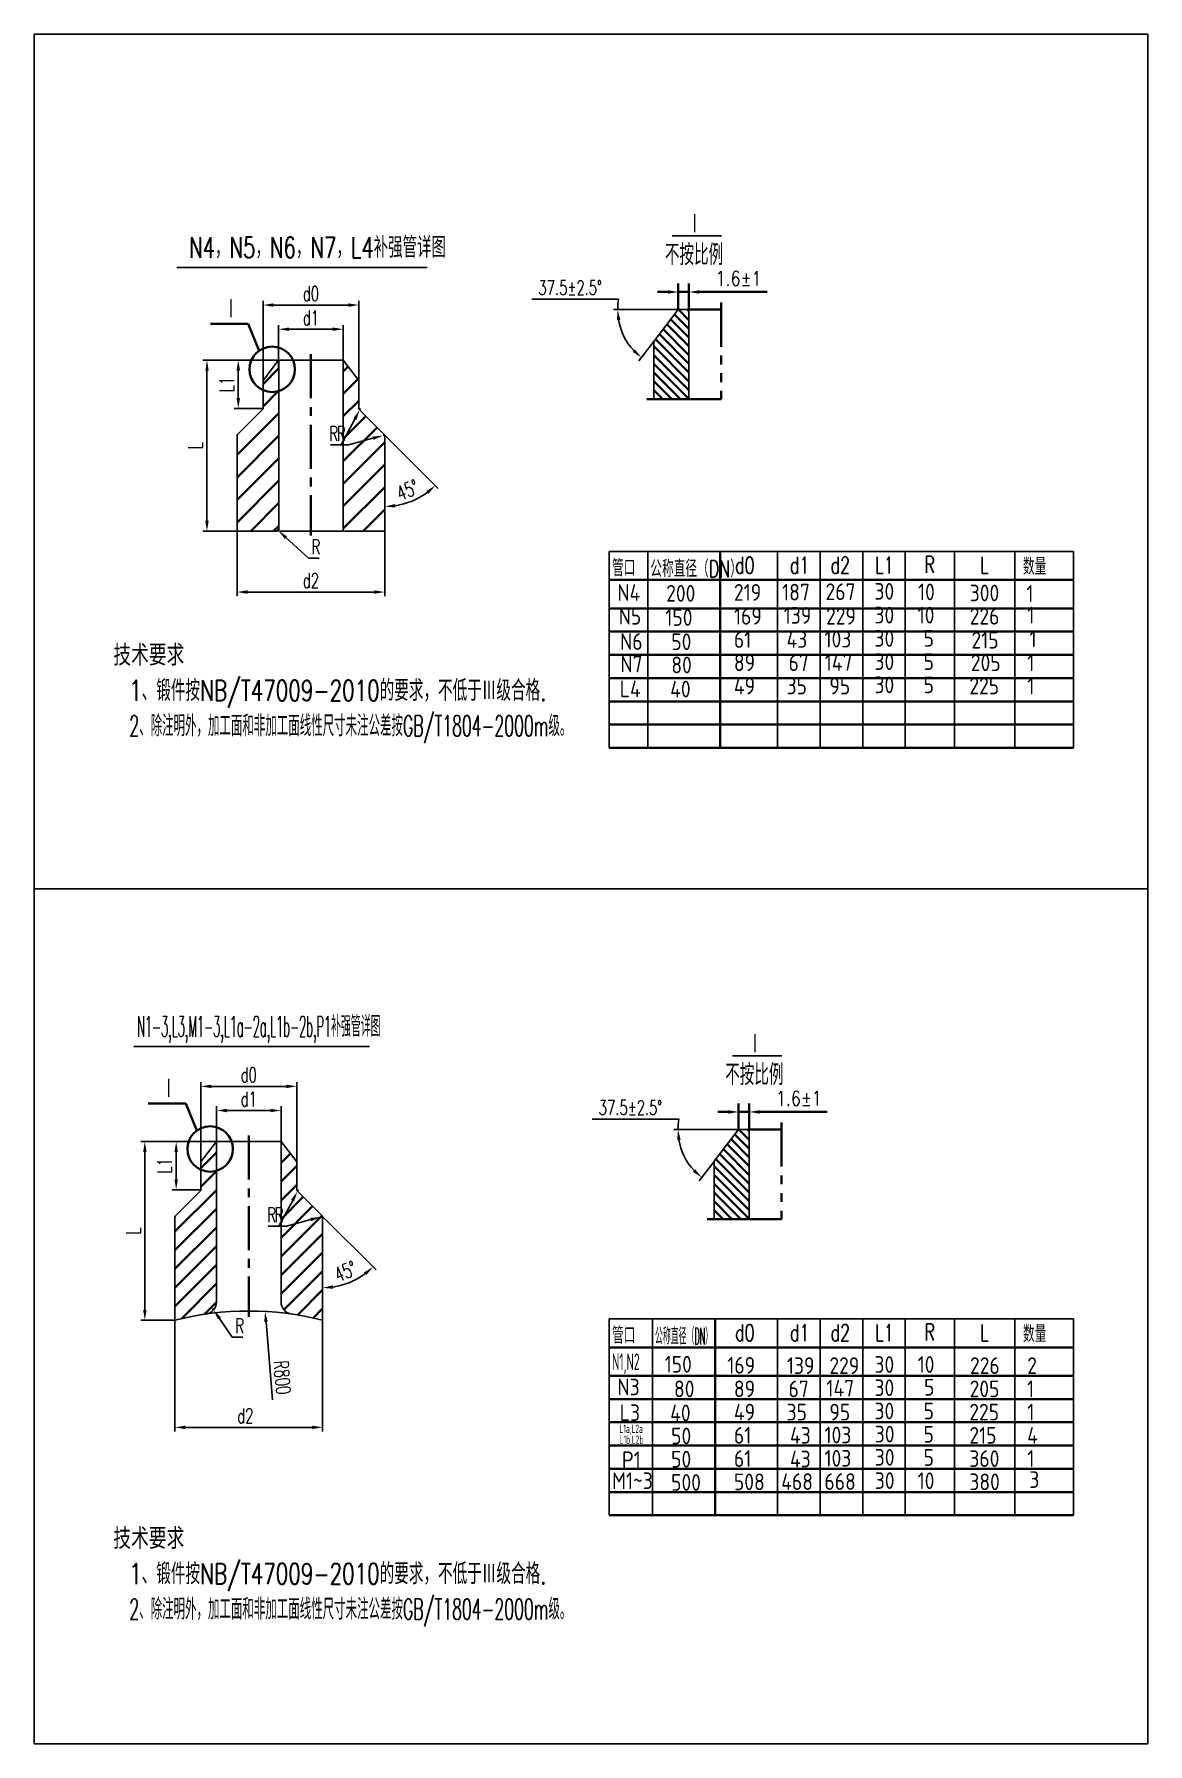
# Model space of a CAD drawing. Header units: millimetres. Extents: x -375 to 18177, y -75 to 6225.
# Drawn here: x 7459 to 11464, y 0 to 6150 of the extents above; entities that cross this region are included whole.
import ezdxf
from ezdxf.enums import TextEntityAlignment as Align

# ---------------------------------------------------------------- set-up
doc = ezdxf.new("R2010")
doc.units = ezdxf.units.MM
doc.header["$LTSCALE"] = 5
doc.linetypes.add('CENTER', pattern=[50.8, 31.75, -6.35, 6.35, -6.35])
doc.linetypes.add('PHANTOM', pattern=[63.5, 31.75, -6.35, 6.35, -6.35, 6.35, -6.35])
doc.layers.add('1', color=4, linetype='Continuous')
doc.layers.add('2', color=7, linetype='Continuous')
for name, color, linetype, lineweight in [('2细线层', 4, 'Continuous', 35), ('3中心线层', 1, 'CENTER', 35), ('5剖面线层', 2, 'Continuous', 35), ('6文字层', 3, 'Continuous', 35), ('7标注层', 4, 'Continuous', 35), ('9双点划线层', 6, 'PHANTOM', 35)]:
    doc.layers.add(name, color=color, linetype=linetype, lineweight=lineweight)
doc.styles.add('HC_GBDIM', font='romans', dxfattribs={"width": 0.667, "bigfont": 'gbcbig'})
doc.styles.add('PC_TEXTSTYLE', font='romans.shx', dxfattribs={"width": 0.8, "bigfont": 'hzfs.shx'})
doc.styles.add('TH_GBDIM', font='romans.shx', dxfattribs={"width": 0.8, "bigfont": 'gbcbig.shx'})
doc.styles.add('工程字', font='gbenor.shx', dxfattribs={"width": 0.8, "bigfont": 'gbcbig.shx'})
doc.dimstyles.new('HC_GBDIM', dxfattribs={"dimscale": 15, "dimtxt": 3.5, "dimasz": 2.5, "dimexe": 2, "dimexo": 0, "dimgap": 1.5, "dimtad": 1, "dimdec": 1, "dimzin": 0, "dimdsep": 46, "dimtxsty": 'HC_GBDIM', "dimcen": 2.5, "dimclrd": 130, "dimclre": 130, "dimclrt": 3, "dimadec": 0, "dimazin": 0, "dimtfac": 0.714286, "dimtdec": 1, "dimtmove": 0, "dimatfit": 3, "dimfxl": 0, "dimtzin": 0, "dimlwd": -1, "dimlwe": -1, "dimarcsym": 0})
doc.dimstyles.new('TH_GBDIM', dxfattribs={"dimscale": 15, "dimtxt": 3.5, "dimasz": 2.5, "dimexe": 2, "dimexo": 0, "dimgap": 1.5, "dimtad": 1, "dimdec": 1, "dimzin": 0, "dimdsep": 46, "dimtxsty": 'TH_GBDIM', "dimcen": 2.5, "dimclrd": 130, "dimclre": 130, "dimclrt": 3, "dimadec": 0, "dimazin": 0, "dimtfac": 0.714286, "dimtdec": 1, "dimtmove": 0, "dimatfit": 3, "dimfxl": 0, "dimtzin": 0, "dimlwd": -1, "dimlwe": -1, "dimarcsym": 0})

# ---------------------------------------------------------------- blocks, each defined once
blk = doc.blocks.new('*D66')
at = {"color": 130}
for p, q in [((8114.8, 2130.7), (8114.8, 2293.2)), ((8152.3, 2278.2), (8309.2, 2278.2)), ((8346.7, 2130.7), (8346.7, 2293.2))]:
    blk.add_line(p, q, dxfattribs=at)
for points in [[(8152.3, 2284.4), (8152.3, 2271.9), (8114.8, 2278.2)], [(8309.2, 2284.4), (8309.2, 2271.9), (8346.7, 2278.2)]]:
    blk.add_solid(points, dxfattribs=at)
at = {"layer": 'Defpoints', "color": 0}
for p in [(8346.7, 2278.2), (8114.8, 2130.7), (8346.7, 2130.7)]:
    blk.add_point(p, dxfattribs=at)
at = {"color": 3, "insert": (8230.7, 2319.4), "char_height": 52.5, "attachment_point": 5, "style": 'HC_GBDIM'}
blk.add_mtext('d1{}{{\\H0.7x;}{}}', dxfattribs=at)
blk = doc.blocks.new('*D67')
at = {"color": 130}
for p, q in [((7965.3, 1562), (7965.3, 1123.3)), ((8496.2, 1580.7), (8496.2, 1123.3)), ((8002.8, 1138.3), (8458.7, 1138.3))]:
    blk.add_line(p, q, dxfattribs=at)
for points in [[(8002.8, 1144.6), (8002.8, 1132.1), (7965.3, 1138.3)], [(8458.7, 1144.6), (8458.7, 1132.1), (8496.2, 1138.3)]]:
    blk.add_solid(points, dxfattribs=at)
at = {"layer": 'Defpoints', "color": 0}
for p in [(7965.3, 1562), (8496.2, 1580.7), (8496.2, 1138.3)]:
    blk.add_point(p, dxfattribs=at)
at = {"color": 3, "insert": (8218.3, 1179.6), "char_height": 52.5, "attachment_point": 5, "style": 'HC_GBDIM'}
blk.add_mtext('d2{}{{\\H0.7x;}{}}', dxfattribs=at)
blk = doc.blocks.new('*D68')
at = {"color": 130}
for p, q in [((8114.5, 2166.5), (7954.6, 2166.5)), ((7969.6, 2129), (7969.6, 2030.5)), ((8058.5, 1993), (7954.6, 1993))]:
    blk.add_line(p, q, dxfattribs=at)
for points in [[(7963.3, 2129), (7975.8, 2129), (7969.6, 2166.5)], [(7963.3, 2030.5), (7975.8, 2030.5), (7969.6, 1993)]]:
    blk.add_solid(points, dxfattribs=at)
at = {"layer": 'Defpoints', "color": 0}
for p in [(8114.5, 2166.5), (7969.6, 1993), (8058.5, 1993)]:
    blk.add_point(p, dxfattribs=at)
at = {"color": 3, "insert": (7928.3, 2079.7), "char_height": 52.5, "attachment_point": 5, "rotation": 90, "style": 'HC_GBDIM'}
blk.add_mtext('L1{}{{\\H0.7x;}{}}', dxfattribs=at)
blk = doc.blocks.new('*D69')
at = {"color": 130}
blk.add_line((8496.2, 1897.3), (8688.5, 1705), dxfattribs=at)
blk.add_arc((8496.2, 1897.3), 257, 278.36927, 306.63073, dxfattribs=at)
for points in [[(8645.4, 1695.8), (8653.6, 1686.3), (8677.9, 1715.6)], [(8534.1, 1636.8), (8533.2, 1649.3), (8496.2, 1640.3)]]:
    blk.add_solid(points, dxfattribs=at)
at = {"layer": 'Defpoints', "color": 0}
for p in [(8404.8, 1988.7), (8494.5, 1899), (8496.2, 1894.8), (8562.7, 1649.1), (8496.2, 1523.5)]:
    blk.add_point(p, dxfattribs=at)
at = {"color": 3, "insert": (8578.2, 1699.3), "char_height": 52.5, "attachment_point": 5, "rotation": 22.5, "style": 'HC_GBDIM'}
blk.add_mtext('45°{}{{\\H0.7x;}{}}', dxfattribs=at)
blk = doc.blocks.new('*D70')
at = {"color": 130}
for p, q in [((8409, 1993), (8406.2, 1987.7)), ((8388.6, 1954.6), (8339.3, 1862)), ((8339.3, 1862), (8301, 1862))]:
    blk.add_line(p, q, dxfattribs=at)
blk.add_solid([(8383, 1957.5), (8394.1, 1951.6), (8406.2, 1987.7)], dxfattribs=at)
at = {"layer": 'Defpoints', "color": 0}
for p in [(8406.2, 1987.7), (8409, 1993)]:
    blk.add_point(p, dxfattribs=at)
at = {"color": 3, "insert": (8312.6, 1903.3), "char_height": 52.5, "attachment_point": 5, "style": 'HC_GBDIM'}
blk.add_mtext('R{}{{\\H0.7x;}{}}', dxfattribs=at)
blk = doc.blocks.new('*D55')
at = {"color": 130}
for p, q in [((8366, 1862), (8327.6, 1862)), ((8453.8, 1885.7), (8366, 1862)), ((8495.8, 1897.1), (8490, 1895.5))]:
    blk.add_line(p, q, dxfattribs=at)
blk.add_solid([(8452.1, 1891.8), (8455.4, 1879.7), (8490, 1895.5)], dxfattribs=at)
at = {"layer": 'Defpoints', "color": 0}
for p in [(8490, 1895.5), (8495.8, 1897.1)]:
    blk.add_point(p, dxfattribs=at)
at = {"color": 3, "insert": (8339.3, 1903.3), "char_height": 52.5, "attachment_point": 5, "style": 'HC_GBDIM'}
blk.add_mtext('R{}{{\\H0.7x;}{}}', dxfattribs=at)
blk = doc.blocks.new('*D56')
at = {"color": 130}
for p, q in [((8100.6, 1566), (8103.9, 1561)), ((8125.1, 1530.1), (8171.4, 1462.4)), ((8171.4, 1462.4), (8209.7, 1462.4))]:
    blk.add_line(p, q, dxfattribs=at)
blk.add_solid([(8130.3, 1533.6), (8119.9, 1526.6), (8103.9, 1561)], dxfattribs=at)
at = {"layer": 'Defpoints', "color": 0}
for p in [(8100.6, 1566), (8103.9, 1561)]:
    blk.add_point(p, dxfattribs=at)
at = {"color": 3, "insert": (8198, 1503.6), "char_height": 52.5, "attachment_point": 5, "style": 'HC_GBDIM'}
blk.add_mtext('R{}{{\\H0.7x;}{}}', dxfattribs=at)
blk = doc.blocks.new('*D71')
at = {"color": 130}
for p, q in [((8058.5, 2093.5), (8058.5, 2380)), ((8096, 2365), (8365.5, 2365)), ((8403, 2093.5), (8403, 2380))]:
    blk.add_line(p, q, dxfattribs=at)
for points in [[(8096, 2371.2), (8096, 2358.7), (8058.5, 2365)], [(8365.5, 2371.2), (8365.5, 2358.7), (8403, 2365)]]:
    blk.add_solid(points, dxfattribs=at)
at = {"layer": 'Defpoints', "color": 0}
for p in [(8403, 2365), (8058.5, 2093.5), (8403, 2093.5)]:
    blk.add_point(p, dxfattribs=at)
at = {"color": 3, "insert": (8230.7, 2406.2), "char_height": 52.5, "attachment_point": 5, "style": 'HC_GBDIM'}
blk.add_mtext('d0{}{{\\H0.7x;}{}}', dxfattribs=at)
blk = doc.blocks.new('*D57')
at = {"color": 130}
for p, q in [((8185.8, 2166.5), (7842, 2166.5)), ((7857, 2129), (7857, 1561)), ((7965.3, 1523.5), (7842, 1523.5))]:
    blk.add_line(p, q, dxfattribs=at)
for points in [[(7850.7, 2129), (7863.2, 2129), (7857, 2166.5)], [(7850.7, 1561), (7863.2, 1561), (7857, 1523.5)]]:
    blk.add_solid(points, dxfattribs=at)
at = {"layer": 'Defpoints', "color": 0}
for p in [(8185.8, 2166.5), (7857, 1523.5), (7965.3, 1523.5)]:
    blk.add_point(p, dxfattribs=at)
at = {"color": 3, "insert": (7815.7, 1845), "char_height": 52.5, "attachment_point": 5, "rotation": 90, "style": 'HC_GBDIM'}
blk.add_mtext('L{}{{\\H0.7x;}{}}', dxfattribs=at)
blk = doc.blocks.new('*D72')
at = {"color": 130}
for p, q in [((8338.2, 4939.3), (8338.2, 5103.8)), ((8375.7, 5088.8), (8532.7, 5088.8)), ((8570.2, 4939.3), (8570.2, 5103.8))]:
    blk.add_line(p, q, dxfattribs=at)
for points in [[(8375.7, 5095), (8375.7, 5082.5), (8338.2, 5088.8)], [(8532.7, 5095), (8532.7, 5082.5), (8570.2, 5088.8)]]:
    blk.add_solid(points, dxfattribs=at)
at = {"layer": 'Defpoints', "color": 0}
for p in [(8570.2, 5088.8), (8338.2, 4939.3), (8570.2, 4939.3)]:
    blk.add_point(p, dxfattribs=at)
at = {"color": 3, "insert": (8454.2, 5130), "char_height": 52.5, "attachment_point": 5, "style": 'HC_GBDIM'}
blk.add_mtext('d1{}{{\\H0.7x;}{}}', dxfattribs=at)
blk = doc.blocks.new('*D73')
at = {"color": 130}
for p, q in [((8188.7, 4397.7), (8188.7, 4128.2)), ((8719.7, 4415), (8719.7, 4128.2)), ((8226.2, 4143.2), (8682.2, 4143.2))]:
    blk.add_line(p, q, dxfattribs=at)
for points in [[(8226.2, 4149.5), (8226.2, 4137), (8188.7, 4143.2)], [(8682.2, 4149.5), (8682.2, 4137), (8719.7, 4143.2)]]:
    blk.add_solid(points, dxfattribs=at)
at = {"layer": 'Defpoints', "color": 0}
for p in [(8188.7, 4397.7), (8719.7, 4415), (8719.7, 4143.2)]:
    blk.add_point(p, dxfattribs=at)
at = {"color": 3, "insert": (8454.2, 4184.5), "char_height": 52.5, "attachment_point": 5, "style": 'HC_GBDIM'}
blk.add_mtext('d2{}{{\\H0.7x;}{}}', dxfattribs=at)
blk = doc.blocks.new('*D74')
at = {"color": 130}
for p, q in [((8337.9, 4977.1), (8178.1, 4977.1)), ((8193.1, 4939.6), (8193.1, 4841.1)), ((8282, 4803.6), (8178.1, 4803.6))]:
    blk.add_line(p, q, dxfattribs=at)
for points in [[(8186.8, 4939.6), (8199.3, 4939.6), (8193.1, 4977.1)], [(8186.8, 4841.1), (8199.3, 4841.1), (8193.1, 4803.6)]]:
    blk.add_solid(points, dxfattribs=at)
at = {"layer": 'Defpoints', "color": 0}
for p in [(8337.9, 4977.1), (8193.1, 4803.6), (8282, 4803.6)]:
    blk.add_point(p, dxfattribs=at)
at = {"color": 3, "insert": (8151.8, 4890.3), "char_height": 52.5, "attachment_point": 5, "rotation": 90, "style": 'HC_GBDIM'}
blk.add_mtext('L1{}{{\\H0.7x;}{}}', dxfattribs=at)
blk = doc.blocks.new('*D75')
at = {"color": 130}
blk.add_line((8719.7, 4707.9), (8912, 4515.6), dxfattribs=at)
blk.add_arc((8719.7, 4707.9), 257, 278.36927, 306.63073, dxfattribs=at)
for points in [[(8868.9, 4506.4), (8877.1, 4497), (8901.4, 4526.2)], [(8757.6, 4447.4), (8756.7, 4459.9), (8719.7, 4450.9)]]:
    blk.add_solid(points, dxfattribs=at)
at = {"layer": 'Defpoints', "color": 0}
for p in [(8628.3, 4799.3), (8717.9, 4709.7), (8719.7, 4705.4), (8786.2, 4459.7), (8719.7, 4362.2)]:
    blk.add_point(p, dxfattribs=at)
at = {"color": 3, "insert": (8801.7, 4509.9), "char_height": 52.5, "attachment_point": 5, "rotation": 22.5, "style": 'HC_GBDIM'}
blk.add_mtext('45°{}{{\\H0.7x;}{}}', dxfattribs=at)
blk = doc.blocks.new('*D76')
at = {"color": 130}
for p, q in [((8632.5, 4803.6), (8629.7, 4798.3)), ((8612.1, 4765.2), (8562.8, 4672.6)), ((8562.8, 4672.6), (8524.4, 4672.6))]:
    blk.add_line(p, q, dxfattribs=at)
blk.add_solid([(8606.5, 4768.1), (8617.6, 4762.3), (8629.7, 4798.3)], dxfattribs=at)
at = {"layer": 'Defpoints', "color": 0}
for p in [(8629.7, 4798.3), (8632.5, 4803.6)]:
    blk.add_point(p, dxfattribs=at)
at = {"color": 3, "insert": (8536.1, 4713.9), "char_height": 52.5, "attachment_point": 5, "style": 'HC_GBDIM'}
blk.add_mtext('R{}{{\\H0.7x;}{}}', dxfattribs=at)
blk = doc.blocks.new('*D58')
at = {"color": 130}
for p, q in [((8677.3, 4696.4), (8589.5, 4672.6)), ((8719.2, 4707.7), (8713.5, 4706.1)), ((8589.5, 4672.6), (8551.1, 4672.6))]:
    blk.add_line(p, q, dxfattribs=at)
blk.add_solid([(8675.6, 4702.4), (8678.9, 4690.3), (8713.5, 4706.1)], dxfattribs=at)
at = {"layer": 'Defpoints', "color": 0}
for p in [(8713.5, 4706.1), (8719.2, 4707.7)]:
    blk.add_point(p, dxfattribs=at)
at = {"color": 3, "insert": (8562.8, 4713.9), "char_height": 52.5, "attachment_point": 5, "style": 'HC_GBDIM'}
blk.add_mtext('R{}{{\\H0.7x;}{}}', dxfattribs=at)
blk = doc.blocks.new('*D59')
at = {"color": 130}
for p, q in [((8332.2, 4368.2), (8336.7, 4364.1)), ((8364.4, 4338.9), (8445.7, 4264.9)), ((8445.7, 4264.9), (8484, 4264.9))]:
    blk.add_line(p, q, dxfattribs=at)
blk.add_solid([(8368.6, 4343.5), (8360.2, 4334.3), (8336.7, 4364.1)], dxfattribs=at)
at = {"layer": 'Defpoints', "color": 0}
for p in [(8332.2, 4368.2), (8336.7, 4364.1)]:
    blk.add_point(p, dxfattribs=at)
at = {"color": 3, "insert": (8472.3, 4306.1), "char_height": 52.5, "attachment_point": 5, "style": 'HC_GBDIM'}
blk.add_mtext('R{}{{\\H0.7x;}{}}', dxfattribs=at)
blk = doc.blocks.new('*D77')
at = {"color": 130}
for p, q in [((8282, 4904.1), (8282, 5190.6)), ((8319.5, 5175.6), (8589, 5175.6)), ((8626.5, 4904.1), (8626.5, 5190.6))]:
    blk.add_line(p, q, dxfattribs=at)
for points in [[(8319.5, 5181.8), (8319.5, 5169.3), (8282, 5175.6)], [(8589, 5181.8), (8589, 5169.3), (8626.5, 5175.6)]]:
    blk.add_solid(points, dxfattribs=at)
at = {"layer": 'Defpoints', "color": 0}
for p in [(8626.5, 5175.6), (8282, 4904.1), (8626.5, 4904.1)]:
    blk.add_point(p, dxfattribs=at)
at = {"color": 3, "insert": (8454.2, 5216.8), "char_height": 52.5, "attachment_point": 5, "style": 'HC_GBDIM'}
blk.add_mtext('d0{}{{\\H0.7x;}{}}', dxfattribs=at)
blk = doc.blocks.new('*D60')
at = {"color": 130}
for p, q in [((8409.3, 4977.1), (8065.4, 4977.1)), ((8080.4, 4939.6), (8080.4, 4399.7)), ((8207.4, 4362.2), (8065.4, 4362.2))]:
    blk.add_line(p, q, dxfattribs=at)
for points in [[(8074.2, 4939.6), (8086.7, 4939.6), (8080.4, 4977.1)], [(8074.2, 4399.7), (8086.7, 4399.7), (8080.4, 4362.2)]]:
    blk.add_solid(points, dxfattribs=at)
at = {"layer": 'Defpoints', "color": 0}
for p in [(8409.3, 4977.1), (8080.4, 4362.2), (8207.4, 4362.2)]:
    blk.add_point(p, dxfattribs=at)
at = {"color": 3, "insert": (8039.2, 4669.6), "char_height": 52.5, "attachment_point": 5, "rotation": 90, "style": 'HC_GBDIM'}
blk.add_mtext('L{}{{\\H0.7x;}{}}', dxfattribs=at)
blk = doc.blocks.new('*D61')
at = {"color": 130}
blk.add_line((8316.6, 1237.8), (8292.7, 1517.9), dxfattribs=at)
blk.add_solid([(8298.9, 1518.5), (8286.5, 1517.4), (8289.5, 1555.3)], dxfattribs=at)
at = {"layer": 'Defpoints', "color": 0}
for p in [(8289.5, 1555.3), (8380.5, 486.9)]:
    blk.add_point(p, dxfattribs=at)
at = {"color": 3, "insert": (8351.2, 1317.7), "char_height": 52.5, "attachment_point": 5, "rotation": 274.86883, "style": 'HC_GBDIM'}
blk.add_mtext('R800{}{{\\H0.7x;}{}}', dxfattribs=at)
blk = doc.blocks.new('*D64')
at = {"layer": '7标注层', "color": 130}
for p, q in [((9992.4, 2209.9), (9992.4, 2303)), ((10030.9, 2209.9), (10030.9, 2303)), ((9954.9, 2273), (9917.4, 2273)), ((9992.4, 2273), (10030.9, 2273)), ((10068.4, 2273), (10311.4, 2273))]:
    blk.add_line(p, q, dxfattribs=at)
for points in [[(9954.9, 2279.2), (9954.9, 2266.7), (9992.4, 2273)], [(10068.4, 2279.2), (10068.4, 2266.7), (10030.9, 2273)]]:
    blk.add_solid(points, dxfattribs=at)
at = {"layer": 'Defpoints', "color": 0}
for p in [(10030.9, 2273), (9992.4, 2209.9), (10030.9, 2209.9)]:
    blk.add_point(p, dxfattribs=at)
at = {"layer": '7标注层', "color": 3, "insert": (10208.6, 2321.7), "char_height": 52.5, "attachment_point": 5, "style": 'TH_GBDIM'}
blk.add_mtext('1.6{}{{\\H0.7x;{\\H1.4x;\\A1%%p1}}{}}', dxfattribs=at)
blk = doc.blocks.new('*D85')
at = {"color": 130}
for p, q in [((9777.7, 2247.3), (9466.1, 2247.3)), ((9992.4, 2209.9), (9759.5, 2209.9)), ((9904.5, 2095.3), (9850.6, 2025.1))]:
    blk.add_line(p, q, dxfattribs=at)
for start, end in [(170.13128, 180), (189.86872, 222.63128)]:
    blk.add_arc((9992.4, 2209.9), 218, start, end, dxfattribs=at)
for points in [[(9771.5, 2172), (9783.9, 2173.1), (9774.5, 2209.9)], [(9836.3, 2066.9), (9827.9, 2057.7), (9859.7, 2037)]]:
    blk.add_solid(points, dxfattribs=at)
at = {"layer": 'Defpoints', "color": 0}
for p in [(9992.4, 2209.9), (9992.4, 2209.9), (10030.9, 2209.9), (9904.5, 2095.3), (9813.9, 2084.9)]:
    blk.add_point(p, dxfattribs=at)
at = {"color": 3, "insert": (9603.1, 2288.6), "char_height": 52.5, "attachment_point": 5, "style": 'HC_GBDIM'}
blk.add_mtext('37.5{}{{\\H0.7x;{\\H1.4x;\\A1%%p2.5%%d}}{}}', dxfattribs=at)
blk = doc.blocks.new('*D122')
at = {"layer": '7标注层', "color": 130}
for p, q in [((9775.5, 5159.5), (9775.5, 5252.6)), ((9813.9, 5159.5), (9813.9, 5252.6)), ((9738, 5222.6), (9700.5, 5222.6)), ((9775.5, 5222.6), (9813.9, 5222.6)), ((9851.4, 5222.6), (10094.5, 5222.6))]:
    blk.add_line(p, q, dxfattribs=at)
for points in [[(9738, 5228.8), (9738, 5216.3), (9775.5, 5222.6)], [(9851.4, 5228.8), (9851.4, 5216.3), (9813.9, 5222.6)]]:
    blk.add_solid(points, dxfattribs=at)
at = {"layer": 'Defpoints', "color": 0}
for p in [(9813.9, 5222.6), (9775.5, 5159.5), (9813.9, 5159.5)]:
    blk.add_point(p, dxfattribs=at)
at = {"layer": '7标注层', "color": 3, "insert": (9991.7, 5271.3), "char_height": 52.5, "attachment_point": 5, "style": 'TH_GBDIM'}
blk.add_mtext('1.6{}{{\\H0.7x;{\\H1.4x;\\A1%%p1}}{}}', dxfattribs=at)
blk = doc.blocks.new('*D123')
at = {"color": 130}
for p, q in [((9560.8, 5196.9), (9249.2, 5196.9)), ((9775.5, 5159.5), (9542.5, 5159.5)), ((9687.6, 5044.9), (9633.7, 4974.7))]:
    blk.add_line(p, q, dxfattribs=at)
for start, end in [(170.13128, 180), (189.86872, 222.63128)]:
    blk.add_arc((9775.5, 5159.5), 218, start, end, dxfattribs=at)
for points in [[(9554.5, 5121.6), (9567, 5122.7), (9557.5, 5159.5)], [(9619.4, 5016.5), (9610.9, 5007.3), (9642.8, 4986.6)]]:
    blk.add_solid(points, dxfattribs=at)
at = {"layer": 'Defpoints', "color": 0}
for p in [(9775.5, 5159.5), (9775.5, 5159.5), (9813.9, 5159.5), (9687.6, 5044.9), (9597, 5034.5)]:
    blk.add_point(p, dxfattribs=at)
at = {"color": 3, "insert": (9386.2, 5238.2), "char_height": 52.5, "attachment_point": 5, "style": 'HC_GBDIM'}
blk.add_mtext('37.5{}{{\\H0.7x;{\\H1.4x;\\A1%%p2.5%%d}}{}}', dxfattribs=at)

msp = doc.modelspace()

# ---------------------------------------------------------------- hatches: boundary and pattern name
at = {"layer": '5剖面线层'}
h = msp.add_hatch(dxfattribs=at)
h.set_pattern_fill('ANSI31', color=256, scale=7.02, style=0)
h.set_pattern_definition([(135, (15772.537, 3512.951), (15.76035, 15.76035), [])])
h.paths.add_polyline_path([(9687.587, 5044.948), (9775.52, 5159.545), (9813.947, 5159.545), (9813.947, 4837.298), (9687.587, 4837.298)])
h = msp.add_hatch(dxfattribs=at)
h.set_pattern_fill('ANSI31', color=256, scale=18, style=0)
h.set_pattern_definition([(45, (7309.695, 1736.78), (-40.41115, 40.41115), [])])
h.paths.add_polyline_path([(8281.952, 4904.139), (8281.952, 4803.586, -0.19891237), (8280.195, 4799.343), (8190.502, 4709.65, 0.19891237), (8188.744, 4705.407), (8188.744, 4362.181), (8332.246, 4362.181, 0.41421356), (8338.246, 4368.181), (8337.946, 4977.111)])
h.paths.add_polyline_path([(8570.205, 4977.111), (8570.205, 4368.181, 0.41421356), (8576.205, 4362.181), (8719.707, 4362.181), (8719.707, 4705.407, 0.19891237), (8717.949, 4709.65), (8628.256, 4799.343, -0.19891237), (8626.499, 4803.586), (8626.499, 4904.139), (8570.505, 4977.111)], is_closed=False)
h = msp.add_hatch(dxfattribs=at)
h.set_pattern_fill('ANSI31', color=256, scale=15, style=0)
h.set_pattern_definition([(45, (6588.708, -409.213), (-33.67596, 33.67596), [])])
h.paths.add_polyline_path([(8058.462, 2093.503), (8058.462, 1992.95, -0.19891237), (8056.705, 1988.708), (7967.012, 1899.014, 0.19891237), (7965.254, 1894.772), (7965.254, 1523.53, -0.0264075), (8076.24, 1545.727, 0.37247162), (8114.756, 1590.257), (8114.456, 2166.476)])
h.paths.add_polyline_path([(8346.715, 2166.476), (8346.715, 1590.257, 0.37247162), (8385.231, 1545.727, -0.0264075), (8496.217, 1523.53), (8496.217, 1894.772, 0.19891237), (8494.459, 1899.014), (8404.766, 1988.708, -0.19891237), (8403.009, 1992.95), (8403.009, 2093.503), (8347.015, 2166.476)], is_closed=False)
h = msp.add_hatch(dxfattribs=at)
h.set_pattern_fill('ANSI31', color=256, scale=7.02, style=0)
h.set_pattern_definition([(135, (15989.464, 563.348), (15.76035, 15.76035), [])])
h.paths.add_polyline_path([(9904.514, 2095.345), (9992.447, 2209.942), (10030.874, 2209.942), (10030.874, 1887.695), (9904.514, 1887.695)])

# ---------------------------------------------------------------- linework, layer by layer
for p, q in [((9930.446, 5424.412), (9753.574, 5424.412)), ((7971.577, 5310.155), (8872.017, 5310.155)), ((9775.52, 5159.545), (9687.587, 5044.948)), ((9813.947, 5159.545), (9775.52, 5159.545)), ((9813.947, 5159.545), (9813.947, 4837.298)), ((9687.587, 5044.948), (9687.587, 4837.298)), ((8337.946, 4977.111), (8281.952, 4904.139)), ((8337.946, 4977.111), (8570.505, 4977.111)), ((8338.246, 4977.111), (8338.246, 4368.181)), ((8570.205, 4977.111), (8570.205, 4368.181)), ((8570.505, 4977.111), (8626.499, 4904.139)), ((8281.952, 4904.139), (8281.952, 4803.586)), ((8626.499, 4904.139), (8626.499, 4803.586)), ((8280.195, 4799.343), (8190.502, 4709.65)), ((8628.256, 4799.343), (8717.949, 4709.65)), ((8188.744, 4705.407), (8188.744, 4362.181)), ((8719.707, 4705.407), (8719.707, 4362.181)), ((8188.744, 4362.181), (8332.246, 4362.181)), ((8341.722, 4362.181), (8570.317, 4362.181)), ((8576.205, 4362.181), (8719.707, 4362.181)), ((11464.002, 3075), (7459.002, 3075)), ((7817.136, 2507.931), (8664.341, 2507.931)), ((10147.374, 2474.809), (9970.502, 2474.809)), ((8114.456, 2166.476), (8058.462, 2093.503)), ((8114.456, 2166.476), (8347.015, 2166.476)), ((8114.756, 2166.476), (8114.756, 1590.257)), ((8346.715, 2166.476), (8346.715, 1590.257)), ((8347.015, 2166.476), (8403.009, 2093.503)), ((9992.447, 2209.942), (9904.514, 2095.345)), ((10030.874, 2209.942), (9992.447, 2209.942)), ((10030.874, 2209.942), (10030.874, 1887.695)), ((8058.462, 2093.503), (8058.462, 1992.95)), ((8403.009, 2093.503), (8403.009, 1992.95)), ((9904.514, 2095.345), (9904.514, 1887.695)), ((8056.705, 1988.708), (7967.012, 1899.014)), ((8404.766, 1988.708), (8494.459, 1899.014)), ((7965.254, 1894.772), (7965.254, 1523.53)), ((8496.217, 1894.772), (8496.217, 1523.53))]:
    msp.add_line(p, q)
msp.add_lwpolyline([(7459.002, 6150), (11464.002, 6150), (11464.002, 0), (7459.002, 0)], close=True)
for centre, radius, start, end in [((8275.952, 4803.586), 6, 315, 0), ((8632.499, 4803.586), 6, 180, 225), ((8194.744, 4705.407), 6, 135, 180), ((8713.707, 4705.407), 6, 0, 45), ((8332.246, 4368.181), 6, 270, 0), ((8576.205, 4368.181), 6, 180, 270), ((8052.462, 1992.95), 6, 315, 0), ((8409.009, 1992.95), 6, 180, 225), ((7971.254, 1894.772), 6, 135, 180), ((8490.217, 1894.772), 6, 0, 45), ((8230.736, 484.658), 1072.257, 75.6649912, 104.3350088), ((8069.756, 1590.257), 45, 278.2842618, 0), ((8391.715, 1590.257), 45, 180, 261.7157382)]:
    msp.add_arc(centre, radius, start, end)
at = {"layer": '1'}
for p, q in [((9665.594, 3582.769), (9665.594, 4289.076)), ((10132.734, 3582.769), (10132.734, 4289.076)), ((10285.696, 3582.769), (10285.696, 4289.076)), ((10438.658, 3582.769), (10438.658, 4289.076)), ((10591.62, 3582.769), (10591.62, 4289.076)), ((10768.361, 3582.769), (10768.361, 4289.076)), ((10985.309, 3582.769), (10985.309, 4289.076)), ((9682.394, 822.054), (9682.394, 1528.361)), ((10132.734, 822.054), (10132.734, 1528.361)), ((10285.696, 822.054), (10285.696, 1528.361)), ((10438.658, 822.054), (10438.658, 1528.361)), ((10591.62, 822.054), (10591.62, 1528.361)), ((10768.361, 822.054), (10768.361, 1528.361)), ((10985.309, 822.054), (10985.309, 1528.361))]:
    msp.add_line(p, q, dxfattribs=at)
at = {"layer": '2'}
for p, q in [((9526.879, 4289.076), (9526.879, 3582.769)), ((9526.879, 4289.076), (11196.671, 4289.076)), ((11196.671, 3582.769), (11196.671, 4289.076)), ((9526.879, 3582.769), (11196.671, 3582.769)), ((9526.879, 1528.361), (9526.879, 822.054)), ((9526.879, 1528.361), (11196.671, 1528.361)), ((11196.671, 822.054), (11196.671, 1528.361)), ((9526.879, 822.054), (11196.671, 822.054))]:
    msp.add_line(p, q, dxfattribs=at)
at = {"layer": '2细线层'}
for p, q in [((8092.616, 5108.197), (8228.215, 5108.197)), ((8228.215, 5108.197), (8267.902, 5011.02)), ((9813.947, 5159.545), (9929.478, 5159.545)), ((9929.478, 4837.298), (9662.709, 4837.298)), ((9926.044, 3582.769), (9926.044, 4289.076)), ((9526.879, 4186.828), (11196.671, 4186.828)), ((9526.879, 4084.58), (11196.671, 4084.58)), ((9526.879, 4000.945), (11196.671, 4000.945)), ((9526.879, 3917.31), (11196.671, 3917.31)), ((9526.879, 3833.675), (11196.671, 3833.675)), ((9526.879, 3750.04), (11196.671, 3750.04)), ((9526.879, 3666.404), (11196.671, 3666.404)), ((9526.879, 3582.769), (11196.671, 3582.769)), ((7869.126, 2303.714), (8004.725, 2303.714)), ((8004.725, 2303.714), (8044.412, 2206.536)), ((10030.874, 2209.942), (10146.405, 2209.942)), ((10146.405, 1887.695), (9879.637, 1887.695)), ((9907.564, 822.054), (9907.564, 1528.361)), ((9526.879, 1426.113), (11196.671, 1426.113)), ((9526.879, 1323.865), (11196.671, 1323.865)), ((9526.879, 1240.23), (11196.671, 1240.23)), ((9526.879, 1156.595), (11196.671, 1156.595)), ((9526.879, 1072.96), (11196.671, 1072.96)), ((9526.879, 989.325), (11196.671, 989.325)), ((9526.879, 905.689), (11196.671, 905.689)), ((9526.879, 822.054), (11196.671, 822.054))]:
    msp.add_line(p, q, dxfattribs=at)
for centre in [(8315.114, 4944.272), (8091.624, 2139.789)]:
    msp.add_circle(centre, 81.757, dxfattribs=at)
at = {"layer": '3中心线层'}
for p, q in [((8454.225, 4999.24), (8454.225, 4346.573)), ((8230.736, 2188.604), (8230.736, 1535.938))]:
    msp.add_line(p, q, dxfattribs=at)
at = {"layer": '9双点划线层'}
for p, q in [((9929.478, 5184.563), (9929.478, 4837.298)), ((10146.405, 2234.961), (10146.405, 1887.695))]:
    msp.add_line(p, q, dxfattribs=at)

# ---------------------------------------------------------------- texts
at = {"layer": '6文字层', "style": 'PC_TEXTSTYLE'}
for s, width, p in [('Ⅰ', 0.7, (9833.991, 5429.513)), ('1、锻件按NB/T47009-2010的要求，不低于Ⅲ级合格.', 0.7, (8550.979, 3751.651)), ('2、除注明外，加工面和非加工面线性尺寸未注公差按GB/T1804-2000m级。', 0.55, (8596.065, 3624.483)), ('Ⅰ', 0.7, (10050.919, 2479.91)), ('1、锻件按NB/T47009-2010的要求，不低于Ⅲ级合格.', 0.7, (8550.979, 574.195)), ('2、除注明外，加工面和非加工面线性尺寸未注公差按GB/T1804-2000m级。', 0.55, (8596.065, 447.026))]:
    msp.add_text(s, height=75, dxfattribs=dict(at, width=width)).set_placement(p, align=Align.CENTER)
at = {"layer": '6文字层'}
for s, height, style, width, p in [('N4，N5，N6，N7，L4补强管详图', 74.25, 'PC_TEXTSTYLE', 0.7, (8015.391, 5345.977)), ('不按比例', 75, 'PC_TEXTSTYLE', 0.7, (9727.185, 5319.244)), ('Ⅰ', 75, 'PC_TEXTSTYLE', 0.667, (8141.339, 5123.8)), ('管口', 60, 'PC_TEXTSTYLE', 0.7, (9537.159, 4200.141)), ('公称直径（DN）', 60, 'PC_TEXTSTYLE', 0.7, (9674.792, 4197.028)), ('d0', 60, 'PC_TEXTSTYLE', 0.7, (9979.867, 4209.645)), ('d1', 60, 'PC_TEXTSTYLE', 0.7, (10176.856, 4209.645)), ('d2', 60, 'PC_TEXTSTYLE', 0.7, (10323.218, 4209.645)), ('L1', 60, 'PC_TEXTSTYLE', 0.7, (10483.88, 4209.645)), ('R', 60, 'PC_TEXTSTYLE', 0.7, (10660.875, 4212.048)), ('L', 60, 'PC_TEXTSTYLE', 0.7, (10861.404, 4209.645)), ('数量', 60, 'PC_TEXTSTYLE', 0.7, (11015.089, 4205.477)), ('技术要求', 75, 'PC_TEXTSTYLE', 0.85, (7743.658, 3878.61)), ('N1-3,L3,M1-3,L1a-2a,L1b-2b,P1补强管详图', 74.25, 'PC_TEXTSTYLE', 0.4, (7828.903, 2543.753)), ('不按比例', 75, 'PC_TEXTSTYLE', 0.7, (9944.113, 2369.641)), ('Ⅰ', 75, 'PC_TEXTSTYLE', 0.667, (7917.849, 2319.317)), ('管口', 60, 'PC_TEXTSTYLE', 0.7, (9537.159, 1439.426)), ('公称直径（DN）', 60, 'PC_TEXTSTYLE', 0.35, (9691.592, 1436.313)), ('d0', 60, 'PC_TEXTSTYLE', 0.7, (9979.867, 1448.93)), ('d1', 60, 'PC_TEXTSTYLE', 0.7, (10176.856, 1448.93)), ('d2', 60, 'PC_TEXTSTYLE', 0.7, (10323.218, 1448.93)), ('L1', 60, 'PC_TEXTSTYLE', 0.7, (10483.88, 1448.93)), ('R', 60, 'PC_TEXTSTYLE', 0.7, (10660.875, 1451.333)), ('L', 60, 'PC_TEXTSTYLE', 0.7, (10861.404, 1448.93)), ('数量', 60, 'PC_TEXTSTYLE', 0.7, (11015.089, 1444.762)), ('N1,N2', 60, '工程字', 0.6, (9537.079, 1344.319)), ('L1a,L2a', 30, '工程字', 0.6, (9563.85, 1118.445)), ('L1b,L2b', 30, '工程字', 0.6, (9564.613, 1079.251)), ('技术要求', 75, 'PC_TEXTSTYLE', 0.85, (7743.658, 701.154))]:
    msp.add_text(s, height=height, dxfattribs=dict(at, style=style, width=width)).set_placement(p)
at = {"layer": '6文字层', "style": '工程字'}
for s, p in [('N4', (9556.343, 4111.329)), ('200', (9731.908, 4108.532)), ('219', (9975.557, 4112.013)), ('187', (10148.673, 4112.833)), ('267', (10305.094, 4114.382)), ('30', (10480.981, 4115.675)), ('10', (10637.445, 4113.809)), ('300', (10823.622, 4109.956)), ('1', (11027.418, 4107.701)), ('N5', (9560.978, 4026.224)), ('150', (9728.758, 4021.684)), ('169', (9975.557, 4026.148)), ('139', (10154.673, 4029.152)), ('229', (10306.892, 4026.148)), ('30', (10480.981, 4030.173)), ('10', (10636.093, 4030.173)), ('226', (10823.622, 4026.148)), ('1', (11030.643, 4030.524)), ('61', (9975.557, 3942.513)), ('43', (10164.947, 3942.513)), ('103', (10301.086, 3943.715)), ('30', (10480.981, 3946.538)), ('5', (10657.723, 3946.538)), ('215', (10829.827, 3940.11)), ('1', (11038.256, 3944.635)), ('N6', (9566.141, 3935.268)), ('50', (9750.387, 3934.444)), ('N7', (9567.014, 3854.523)), ('80', (9750.387, 3850.809)), ('89', (9975.557, 3858.878)), ('67', (10171.947, 3858.878)), ('147', (10302.086, 3860.079)), ('30', (10480.981, 3862.903)), ('5', (10657.723, 3862.903)), ('205', (10827.622, 3858.878)), ('1', (11030.418, 3858.878)), ('L4', (9565.141, 3764.997)), ('40', (9746.387, 3764.174)), ('49', (9975.557, 3775.243)), ('35', (10164.947, 3775.243)), ('95', (10318.909, 3775.243)), ('30', (10480.981, 3779.268)), ('5', (10657.723, 3779.268)), ('225', (10822.247, 3775.243)), ('1', (11030.418, 3775.243)), ('150', (9726.355, 1335.262)), ('169', (9951.525, 1331.657)), ('139', (10165.947, 1330.456)), ('229', (10318.909, 1330.456)), ('30', (10480.981, 1334.481)), ('10', (10636.093, 1334.481)), ('226', (10824.622, 1330.456)), ('2', (11030.418, 1330.456)), ('N3', (9556.598, 1253.652)), ('80', (9760, 1246.821)), ('89', (9975.557, 1246.821)), ('67', (10171.947, 1246.821)), ('147', (10308.094, 1249.224)), ('30', (10480.981, 1250.846)), ('5', (10659.328, 1252.879)), ('205', (10823.247, 1246.821)), ('1', (11029.418, 1246.821)), ('L3', (9565.141, 1161.009)), ('40', (9746.387, 1160.185)), ('49', (9975.557, 1163.185)), ('35', (10164.947, 1163.185)), ('95', (10318.909, 1163.185)), ('30', (10480.981, 1167.211)), ('5', (10657.723, 1167.211)), ('225', (10822.247, 1163.185)), ('1', (11030.418, 1163.185)), ('50', (9749.692, 1077.489)), ('61', (9975.557, 1079.55)), ('43', (10177.367, 1079.55)), ('103', (10301.086, 1080.752)), ('30', (10482.183, 1084.033)), ('5', (10657.723, 1083.575)), ('215', (10822.247, 1079.55)), ('4', (11030.418, 1079.55)), ('50', (9749.692, 993.854)), ('61', (9975.557, 995.915)), ('43', (10177.367, 994.386)), ('103', (10301.086, 997.117)), ('30', (10482.183, 1000.398)), ('5', (10657.723, 999.94)), ('360', (10822.247, 995.915)), ('1', (11030.418, 995.915)), ('500', (9749.692, 910.219)), ('508', (9975.557, 912.28)), ('468', (10145.825, 913.004)), ('668', (10301.086, 913.481)), ('30', (10482.183, 916.763)), ('10', (10636.093, 916.305)), ('380', (10822.247, 912.28)), ('3', (11037.836, 920.486))]:
    msp.add_text(s, height=60, dxfattribs=at).set_placement(p)
for s, p in [('P1', (9606.693, 991.978)), ('M1~3', (9610.448, 916.288))]:
    msp.add_text(s, height=60, dxfattribs=at).set_placement(p, align=Align.CENTER)

# ---------------------------------------------------------------- dimensions: what is measured, and where the dimension line sits
for base, p1, p2, text, override, picture, middle in [((8626.499, 5175.596), (8281.952, 4904.139), (8626.499, 4904.139), 'd0{}{{\\H0.7x;}{}}', {"dimexe": 1, "dimgap": 1}, '*D77', (8454.225, 5216.846)), ((8570.205, 5088.795), (8338.246, 4939.287), (8570.205, 4939.287), 'd1{}{{\\H0.7x;}{}}', {"dimexe": 1, "dimgap": 1, "dimdec": 2}, '*D72', (8454.225, 5130.045)), ((8403.009, 2364.96), (8058.462, 2093.503), (8403.009, 2093.503), 'd0{}{{\\H0.7x;}{}}', {"dimexe": 1, "dimgap": 1}, '*D71', (8230.736, 2406.21)), ((8346.715, 2278.159), (8114.756, 2130.684), (8346.715, 2130.684), 'd1{}{{\\H0.7x;}{}}', {"dimexe": 1, "dimgap": 1, "dimdec": 2}, '*D66', (8230.736, 2319.409))]:
    dim = msp.add_linear_dim(base=base, p1=p1, p2=p2, text=text, dimstyle='HC_GBDIM', override=override)
    dim.commit()
    dim.dimension.update_dxf_attribs({"geometry": picture, "text_midpoint": middle})
for base, line1, line2, text, override, picture, middle in [((9596.955, 5034.513), ((9813.947, 5159.545), (9775.52, 5159.545)), ((9775.52, 5159.545), (9687.587, 5044.948)), '37.5{}{{\\H0.7x;{\\H1.4x;\\A1%%p2.5%%d}}{}}', {"dimexe": 1, "dimgap": 1, "dimtoh": 1, "dimadec": 1}, '*D123', (9386.214, 5238.156)), ((8786.211, 4459.696), ((8628.256, 4799.343), (8717.949, 4709.65)), ((8719.707, 4705.407), (8719.707, 4362.181)), '<>{}{{\\H0.7x;}{}}', {"dimexe": 1, "dimgap": 1, "dimtoh": 1, "dimdec": 0, "dimadec": 0}, '*D75', (8801.698, 4509.947)), ((9813.883, 2084.91), ((10030.874, 2209.942), (9992.447, 2209.942)), ((9992.447, 2209.942), (9904.514, 2095.345)), '37.5{}{{\\H0.7x;{\\H1.4x;\\A1%%p2.5%%d}}{}}', {"dimexe": 1, "dimgap": 1, "dimtoh": 1, "dimadec": 1}, '*D85', (9603.142, 2288.553)), ((8562.721, 1649.06), ((8404.766, 1988.708), (8494.459, 1899.014)), ((8496.217, 1894.772), (8496.217, 1523.53)), '<>{}{{\\H0.7x;}{}}', {"dimexe": 1, "dimgap": 1, "dimtoh": 1, "dimdec": 0, "dimadec": 0}, '*D69', (8578.209, 1699.311))]:
    dim = msp.add_angular_dim_2l(base=base, line1=line1, line2=line2, text=text, dimstyle='HC_GBDIM', override=override)
    dim.commit()
    dim.dimension.update_dxf_attribs({"geometry": picture, "text_midpoint": middle})
for base, p1, p2, text, override, picture, middle in [((8080.449, 4362.181), (8409.259, 4977.111), (8207.425, 4362.181), 'L{}{{\\H0.7x;}{}}', {"dimexe": 1, "dimgap": 1}, '*D60', (8039.199, 4669.646)), ((8193.062, 4803.586), (8337.946, 4977.111), (8281.952, 4803.586), 'L1{}{{\\H0.7x;}{}}', {"dimexe": 1, "dimgap": 1, "dimdec": 2}, '*D74', (8151.812, 4890.349)), ((7856.959, 1523.53), (8185.769, 2166.476), (7965.254, 1523.53), 'L{}{{\\H0.7x;}{}}', {"dimexe": 1, "dimgap": 1}, '*D57', (7815.709, 1845.003)), ((7969.572, 1992.95), (8114.456, 2166.476), (8058.462, 1992.95), 'L1{}{{\\H0.7x;}{}}', {"dimexe": 1, "dimgap": 1, "dimdec": 2}, '*D68', (7928.322, 2079.713))]:
    dim = msp.add_linear_dim(base=base, p1=p1, p2=p2, angle=90, text=text, dimstyle='HC_GBDIM', override=override)
    dim.commit()
    dim.dimension.update_dxf_attribs({"geometry": picture, "text_midpoint": middle})
for center, mpoint, text, override, picture, middle in [((8632.499, 4803.586), (8629.679, 4798.29), 'R{}{{\\H0.7x;}{}}', {"dimexe": 1, "dimgap": 1, "dimtoh": 32765, "dimlfac": 1, "dimatfit": 0}, '*D76', (8536.113, 4672.646)), ((8719.25, 4707.703), (8713.458, 4706.139), 'R{}{{\\H0.7x;}{}}', {"dimexe": 1, "dimgap": 1, "dimtoh": 1, "dimtxsty": 'HC_GBDIM', "dimatfit": 0}, '*D58', (8562.786, 4672.646)), ((8332.246, 4368.181), (8336.682, 4364.141), 'R{}{{\\H0.7x;}{}}', {"dimexe": 1, "dimgap": 1, "dimtoh": 1, "dimlfac": 1, "dimtxsty": 'HC_GBDIM', "dimatfit": 0}, '*D59', (8472.327, 4264.873)), ((8409.009, 1992.95), (8406.189, 1987.654), 'R{}{{\\H0.7x;}{}}', {"dimexe": 1, "dimgap": 1, "dimtoh": 32765, "dimlfac": 1, "dimatfit": 0}, '*D70', (8312.623, 1862.01)), ((8495.76, 1897.068), (8489.968, 1895.503), 'R{}{{\\H0.7x;}{}}', {"dimexe": 1, "dimgap": 1, "dimtoh": 1, "dimtxsty": 'HC_GBDIM', "dimatfit": 0}, '*D55', (8339.296, 1862.01)), ((8100.559, 1565.997), (8103.943, 1561.043), 'R{}{{\\H0.7x;}{}}', {"dimexe": 1, "dimgap": 1, "dimtoh": 1, "dimlfac": 1, "dimtxsty": 'HC_GBDIM', "dimatfit": 0}, '*D56', (8198.034, 1462.364)), ((8380.532, 486.915), (8289.524, 1555.303), 'R800{}{{\\H0.7x;}{}}', {"dimexe": 1, "dimgap": 1, "dimdec": 2, "dimtxsty": 'HC_GBDIM'}, '*D61', (8310.058, 1314.244))]:
    dim = msp.add_radius_dim(center=center, mpoint=mpoint, text=text, dimstyle='HC_GBDIM', override=override)
    dim.commit()
    dim.dimension.update_dxf_attribs({"geometry": picture, "text_midpoint": middle, "dimtype": 164})
for base, p1, p2, picture, middle in [((8719.707, 4143.238), (8188.744, 4397.72), (8719.707, 4415.024), '*D73', (8454.225, 4143.238)), ((8496.217, 1138.328), (7965.254, 1561.97), (8496.217, 1580.686), '*D67', (8218.322, 1138.328))]:
    dim = msp.add_linear_dim(base=base, p1=p1, p2=p2, text='d2{}{{\\H0.7x;}{}}', dimstyle='HC_GBDIM', override={"dimexe": 1, "dimgap": 1, "dimdec": 2})
    dim.commit()
    dim.dimension.update_dxf_attribs({"geometry": picture, "text_midpoint": middle, "dimtype": 160})
at = {"layer": '7标注层'}
for base, p1, p2, picture, middle in [((9813.947, 5222.568), (9775.52, 5159.545), (9813.947, 5159.545), '*D122', (9991.707, 5222.568)), ((10030.874, 2272.965), (9992.447, 2209.942), (10030.874, 2209.942), '*D64', (10208.634, 2272.965))]:
    dim = msp.add_linear_dim(base=base, p1=p1, p2=p2, text='1.6{}{{\\H0.7x;{\\H1.4x;\\A1%%p1}}{}}', dimstyle='TH_GBDIM', override={"dimdec": 2}, dxfattribs=at)
    dim.commit()
    dim.dimension.update_dxf_attribs({"geometry": picture, "text_midpoint": middle, "dimtype": 160})

doc.saveas('drawing.dxf')
